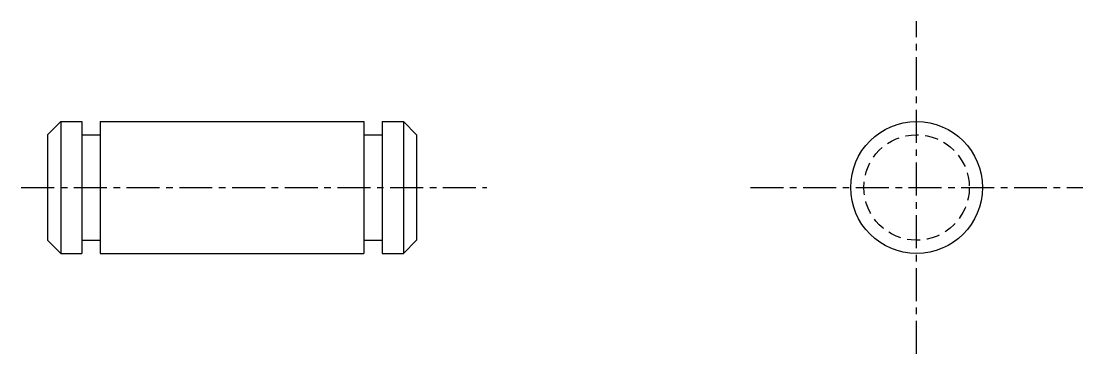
# Model space of a CAD drawing. Extents: x 23 to 123, y 56 to 224.
# Drawn here: x 83.1 to 123.38, y 211.15 to 223.76 of the extents above; entities outside this region: 2.
import ezdxf

# ---------------------------------------------------------------- set-up
doc = ezdxf.new("R2010")
doc.units = 0
doc.linetypes.add('CENTER', pattern=[2, 1.25, -0.25, 0.25, -0.25])
doc.linetypes.add('DASHED', pattern=[0.75, 0.5, -0.25])
doc.layers.get('0').update_dxf_attribs({"linetype": 'CONTINUOUS'})
doc.layers.add('CENTER', color=1, linetype='CENTER')

msp = doc.modelspace()

# ---------------------------------------------------------------- linework, layer by layer
at = {"color": 7, "linetype": 'CONTINUOUS'}
for p, q in [((84.103, 219.451), (84.603, 219.951)), ((84.603, 219.951), (84.603, 214.951)), ((84.603, 219.951), (85.403, 219.951)), ((85.403, 219.951), (85.403, 214.951)), ((86.103, 219.951), (96.103, 219.951)), ((86.103, 219.951), (86.103, 214.951)), ((96.103, 219.951), (96.103, 214.951)), ((96.803, 219.951), (96.803, 214.951)), ((96.803, 219.951), (97.603, 219.951)), ((97.603, 219.951), (97.603, 214.951)), ((97.603, 219.951), (98.103, 219.451)), ((84.103, 219.451), (84.103, 215.451)), ((85.403, 219.451), (86.103, 219.451)), ((96.103, 219.451), (96.803, 219.451)), ((98.103, 219.451), (98.103, 215.451)), ((84.103, 215.451), (84.603, 214.951)), ((85.403, 215.451), (86.103, 215.451)), ((96.103, 215.451), (96.803, 215.451)), ((98.103, 215.451), (97.603, 214.951)), ((84.603, 214.951), (85.403, 214.951)), ((86.103, 214.951), (96.103, 214.951)), ((88.603, 214.951), (88.603, 214.951)), ((91.103, 214.951), (91.103, 214.951)), ((96.803, 214.951), (97.603, 214.951))]:
    msp.add_line(p, q, dxfattribs=at)
msp.add_circle((117.074, 217.451), 2.5, dxfattribs=at)
at = {"color": 3, "linetype": 'DASHED'}
msp.add_circle((117.074, 217.451), 2, dxfattribs=at)
at = {"layer": 'CENTER', "color": 1, "linetype": 'CENTER'}
for p, q in [((117.074, 211.147), (117.074, 223.755)), ((83.103, 217.451), (100.77, 217.451)), ((110.77, 217.451), (123.378, 217.451))]:
    msp.add_line(p, q, dxfattribs=at)

# ---------------------------------------------------------------- texts
at = {"color": 7, "linetype": 'CONTINUOUS'}
for s, p in [('CDG 5-10', (22.952, 86.312)), ('CDG05', (22.952, 56.312))]:
    msp.add_text(s, height=8, dxfattribs=at).set_placement(p)

doc.saveas('drawing.dxf')
